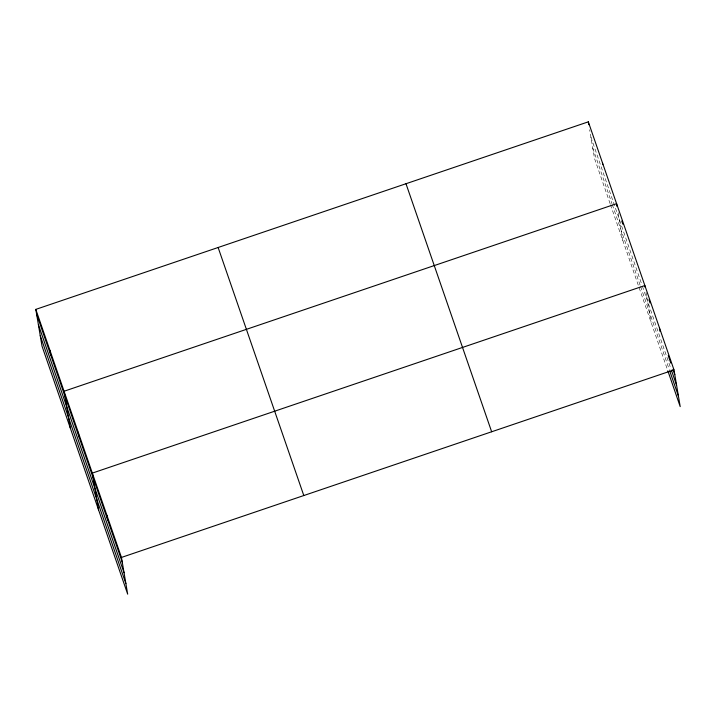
<?xml version="1.0" encoding="UTF-8"?>
<svg xmlns="http://www.w3.org/2000/svg" width="716" height="716" viewBox="0 0 716 716"><rect width="100%" height="100%" fill="white"/><g stroke="black" fill="none" stroke-linecap="round" stroke-linejoin="round"><path stroke-width="0.54" stroke-dasharray="3.58 2.69" d="M590.915 137.15L642.019 285.12M642.377 286.167L671.116 369.384M592.75 148.024L611.965 203.639M612.323 204.686L640.229 285.496M640.596 286.543L669.317 369.707M610.122 203.693L594.54 158.567L589.662 129.766M610.48 204.74L667.455 369.716M646.029 292.423L646.557 295.592M646.736 296.639L651.077 322.281M618.114 212.679L622.804 240.424"/><path stroke-width="1.07" d="M35.8 309.384L121.46 557.433L127.681 594.164L42.011 346.123L35.8 309.384L588.319 121.836L673.989 369.877L680.2 406.616L667.822 370.772M121.46 557.433L673.989 369.877M621.748 221.056L622.839 224.197M648.947 299.798L650.038 302.966M668.243 355.673L670.785 363.057M672.977 369.375L674.794 374.647M671.483 370.44L676.575 385.199M669.675 370.763L678.419 396.064M405.99 183.726L491.65 431.766M218.129 247.494L303.799 495.535M36.605 314.163L122.266 562.203M38.395 324.706L124.056 572.755M40.23 335.571L125.891 583.621M659.427 327.713L660.071 331.526M645.188 287.447L644.865 285.541L92.337 473.097L98.548 509.837M617.076 206.548L616.592 203.684L64.073 391.24L70.284 427.98M602.46 162.756L602.783 164.671M588.319 121.836L588.812 124.691M106.899 515.26L107.704 520.04M78.205 432.169L79.011 436.939M49.932 350.312L50.738 355.082"/></g></svg>
